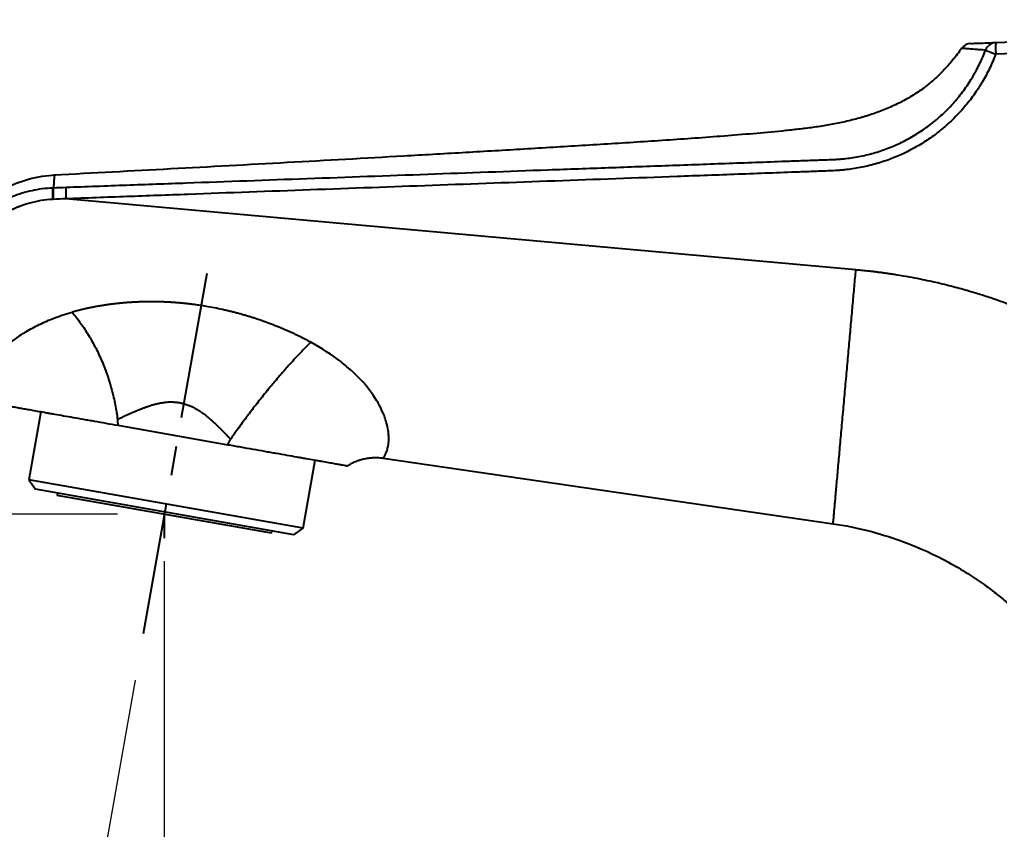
# Model space of a CAD drawing. Extents: x 0 to 790, y 0 to 579.
# Drawn here: x 393.1 to 476.8, y 314.1 to 383.3 of the extents above; entities that cross this region are included whole.
import ezdxf

# ---------------------------------------------------------------- set-up
doc = ezdxf.new("R2010")
doc.units = 0
doc.header["$LTSCALE"] = 10
doc.header["$MEASUREMENT"] = 0
doc.header["$PDMODE"] = 3
doc.header["$PDSIZE"] = -10
doc.linetypes.add('CENTER', pattern=[2, 1.25, -0.25, 0.25, -0.25])
doc.layers.get('0').update_dxf_attribs({"linetype": 'CONTINUOUS'})
doc.layers.get('DEFPOINTS').update_dxf_attribs({"linetype": 'CONTINUOUS'})
doc.layers.add('1', color=7, linetype='CONTINUOUS')
doc.styles.add('Daelim Dimension', font='')
doc.styles.get('Daelim Dimension').set_extended_font_data('나눔고딕')
doc.dimstyles.new('DEFAULT', dxfattribs={"dimscale": 2, "dimtxt": 2, "dimasz": 2, "dimexe": 0, "dimexo": 2, "dimgap": 1, "dimtad": 1, "dimdec": 0, "dimzin": 9, "dimdsep": 46, "dimtxsty": 'Daelim Dimension', "dimcen": 0.5, "dimclrd": 5, "dimclre": 5, "dimclrt": 256, "dimadec": 1, "dimazin": 0, "dimtfac": 1, "dimtdec": 0, "dimtix": 1, "dimtmove": 0, "dimatfit": 3, "dimfxl": 1, "dimtolj": 1, "dimtzin": 1, "dimlwd": 9, "dimlwe": 9, "dimarcsym": 0})

# ---------------------------------------------------------------- blocks, each defined once
blk = doc.blocks.new('*D0')
at = {"color": 5, "lineweight": 9, "ltscale": 0.5, "transparency": 16777216}
for p, q in [((407.224, 424.72), (603.397, 424.72)), ((603.397, 420.72), (603.397, 277.008)), ((549.91, 273.008), (603.397, 273.008))]:
    blk.add_line(p, q, dxfattribs=at)
at = {"color": 5, "ltscale": 0.5, "transparency": 16777216}
for points in [[(602.73, 420.72), (604.064, 420.72), (603.397, 424.72)], [(602.73, 277.008), (604.064, 277.008), (603.397, 273.008)]]:
    blk.add_solid(points, dxfattribs=at)
at = {"layer": 'DEFPOINTS', "color": 0, "ltscale": 0.5, "transparency": 16777216}
for p in [(403.224, 424.72), (545.91, 273.008), (603.397, 273.008)]:
    blk.add_point(p, dxfattribs=at)
at = {"color": 7, "lineweight": -3, "ltscale": 0.5, "transparency": 16777216, "insert": (595.753, 348.864), "char_height": 10, "attachment_point": 5, "rotation": 90, "style": 'Daelim Dimension'}
blk.add_mtext('\\A1;151.5', dxfattribs=at)
blk = doc.blocks.new('*D1')
at = {"color": 5, "lineweight": 9, "ltscale": 0.5, "transparency": 16777216}
for p, q in [((405.482, 337.029), (405.482, 221.805)), ((520.477, 268.008), (520.477, 221.805)), ((409.482, 221.805), (516.477, 221.805))]:
    blk.add_line(p, q, dxfattribs=at)
at = {"color": 5, "ltscale": 0.5, "transparency": 16777216}
for points in [[(409.482, 222.472), (409.482, 221.139), (405.482, 221.805)], [(516.477, 222.472), (516.477, 221.139), (520.477, 221.805)]]:
    blk.add_solid(points, dxfattribs=at)
at = {"layer": 'DEFPOINTS', "color": 0, "ltscale": 0.5, "transparency": 16777216}
for p in [(405.482, 341.029), (520.477, 272.008), (520.477, 221.805)]:
    blk.add_point(p, dxfattribs=at)
at = {"color": 7, "lineweight": -3, "ltscale": 0.5, "transparency": 16777216, "insert": (462.979, 229.192), "char_height": 10, "attachment_point": 5, "style": 'Daelim Dimension'}
blk.add_mtext('\\A1;115', dxfattribs=at)
blk = doc.blocks.new('*D2')
at = {"color": 5, "lineweight": 9, "ltscale": 0.5, "transparency": 16777216}
for p, q in [((405.482, 334.994), (405.482, 221.805)), ((402.986, 326.878), (384.779, 223.617))]:
    blk.add_line(p, q, dxfattribs=at)
blk.add_arc((405.482, 341.029), 119.224, 261.92238, 268.07762, dxfattribs=at)
at = {"color": 5, "ltscale": 0.5, "transparency": 16777216}
for points in [[(388.624, 222.33), (388.834, 223.647), (384.779, 223.617)], [(401.493, 222.539), (401.471, 221.206), (405.482, 221.805)]]:
    blk.add_solid(points, dxfattribs=at)
at = {"layer": 'DEFPOINTS', "color": 0, "ltscale": 0.5, "transparency": 16777216}
for p in [(409.107, 361.593), (405.482, 341.029), (405.482, 338.994), (403.681, 330.817), (391.64, 222.611)]:
    blk.add_point(p, dxfattribs=at)
at = {"color": 7, "lineweight": -3, "ltscale": 0.5, "transparency": 16777216, "insert": (395.76, 229.916), "char_height": 10, "attachment_point": 5, "rotation": 355, "style": 'Daelim Dimension'}
blk.add_mtext('\\A1;10.0°', dxfattribs=at)
blk = doc.blocks.new('*D3')
at = {"color": 5, "lineweight": 9, "ltscale": 0.5, "transparency": 16777216}
for p, q in [((401.482, 341.029), (363.291, 341.029)), ((363.291, 277.008), (363.291, 337.029)), ((491.043, 273.008), (363.291, 273.008))]:
    blk.add_line(p, q, dxfattribs=at)
at = {"color": 5, "ltscale": 0.5, "transparency": 16777216}
for points in [[(362.625, 337.029), (363.958, 337.029), (363.291, 341.029)], [(362.625, 277.008), (363.958, 277.008), (363.291, 273.008)]]:
    blk.add_solid(points, dxfattribs=at)
at = {"layer": 'DEFPOINTS', "color": 0, "ltscale": 0.5, "transparency": 16777216}
for p in [(363.291, 341.029), (405.482, 341.029), (495.043, 273.008)]:
    blk.add_point(p, dxfattribs=at)
at = {"color": 7, "lineweight": -3, "ltscale": 0.5, "transparency": 16777216, "insert": (355.848, 307.018), "char_height": 10, "attachment_point": 5, "rotation": 90, "style": 'Daelim Dimension'}
blk.add_mtext('\\A1;68', dxfattribs=at)

msp = doc.modelspace()

# ---------------------------------------------------------------- linework, layer by layer
at = {"lineweight": -3, "ltscale": 0.5}
msp.add_line((405.482, 341.029), (405.482, 338.994), dxfattribs=at)
at = {"layer": '1', "color": 7, "linetype": 'Continuous', "lineweight": -3}
for p, q in [((476.551, 381.322), (501.202, 382.183)), ((501.182, 381.184), (476.531, 380.323)), ((464.583, 361.905), (397.072, 367.974)), ((394.943, 349.792), (393.919, 343.982)), ((401.507, 348.635), (410.92, 346.975)), ((424.191, 345.83), (462.64, 340.224)), ((417.357, 339.849), (418.382, 345.66)), ((393.919, 343.982), (394.486, 343.171)), ((417.357, 339.849), (393.919, 343.982)), ((416.546, 339.281), (394.486, 343.171)), ((396.358, 342.841), (396.323, 342.644)), ((414.64, 339.414), (396.323, 342.644)), ((414.64, 339.414), (414.675, 339.611)), ((416.546, 339.281), (417.357, 339.849))]:
    msp.add_line(p, q, dxfattribs=at)
at = {"layer": '1', "color": 1, "linetype": 'CENTER', "lineweight": -3}
msp.add_line((409.107, 361.593), (403.681, 330.817), dxfattribs=at)
at = {"layer": '1', "color": 7, "linetype": 'Continuous', "lineweight": -3}
msp.add_arc((474.436, 380.248), 1, 92, 144.53771, dxfattribs=at)
for centre, major_axis, ratio, start_param, end_param in [((476.586, 380.323), (0.035, -0.999), 0.980888, 3.141593, 4.321601), ((476.586, 380.323), (0.035, -0.999), 0.055582, 3.141593, 4.710448), ((476.586, 380.323), (-0.934, 0.358), 0.01995, 0.180925, 1.518848), ((397.128, 367.974), (-0.036, 0.999), 0.055579, 0.125928, 1.568774)]:
    msp.add_ellipse(centre, major_axis=major_axis, ratio=ratio, start_param=start_param, end_param=end_param, dxfattribs=at)
for points, knots in [([(474.402, 381.247), (474.402, 381.247), (474.448, 381.249), (474.63, 381.255), (474.767, 381.26), (475.128, 381.273), (475.353, 381.28), (475.688, 381.292), (475.757, 381.295), (475.902, 381.3), (476.127, 381.307), (476.376, 381.316), (476.551, 381.322)], [0, 0, 0, 0, 0.25, 0.25, 0.5, 0.5, 0.75, 0.75, 0.8125, 0.8125, 0.875, 1, 1, 1, 1]), ([(473.622, 380.828), (473.38, 380.488), (473.127, 380.157), (472.599, 379.513), (472.322, 379.202), (471.743, 378.6), (471.44, 378.311), (471.041, 377.966), (470.96, 377.898), (470.837, 377.797), (470.796, 377.763), (470.713, 377.697), (470.672, 377.664), (470.463, 377.502), (470.294, 377.377), (469.78, 377.015), (469.428, 376.792), (468.709, 376.378), (468.341, 376.186), (467.592, 375.831), (467.211, 375.667), (466.435, 375.364), (466.042, 375.225), (465.542, 375.065), (465.442, 375.033), (465.241, 374.972), (465.14, 374.942), (464.837, 374.855), (464.634, 374.8), (464.026, 374.642), (463.619, 374.547), (462.803, 374.377), (462.395, 374.302), (461.78, 374.2), (461.575, 374.168), (461.164, 374.107), (460.958, 374.078), (460.547, 374.024), (460.341, 373.999), (459.929, 373.949), (459.723, 373.925), (459.104, 373.855), (458.692, 373.81), (457.453, 373.684), (456.626, 373.609), (454.145, 373.395), (452.489, 373.267), (449.174, 373.028), (447.516, 372.917), (445.029, 372.756), (444.199, 372.704), (442.541, 372.6), (440.053, 372.446), (437.565, 372.296), (434.247, 372.1), (432.588, 372.003), (429.27, 371.811), (427.611, 371.717), (422.633, 371.434), (419.315, 371.249), (412.678, 370.884), (409.359, 370.704), (402.721, 370.346), (399.402, 370.169), (396.084, 369.992)], [0, 0, 0, 0, 0.015625, 0.015625, 0.03125, 0.03125, 0.046875, 0.046875, 0.050781, 0.050781, 0.052734, 0.052734, 0.054688, 0.054688, 0.0625, 0.0625, 0.078125, 0.078125, 0.09375, 0.09375, 0.109375, 0.109375, 0.125, 0.125, 0.128906, 0.128906, 0.132813, 0.132813, 0.140625, 0.140625, 0.15625, 0.15625, 0.171875, 0.171875, 0.179688, 0.179688, 0.1875, 0.1875, 0.195313, 0.195313, 0.203125, 0.203125, 0.21875, 0.21875, 0.25, 0.25, 0.3125, 0.3125, 0.375, 0.375, 0.40625, 0.40625, 0.4375, 0.5, 0.5, 0.5625, 0.5625, 0.625, 0.625, 0.75, 0.75, 0.875, 0.875, 1, 1, 1, 1]), ([(476.531, 380.323), (476.372, 379.91), (476.021, 379.1), (475.603, 378.324), (475.349, 377.896), (475.321, 377.849), (475.263, 377.754), (475.177, 377.613), (474.969, 377.289), (474.784, 377.017), (474.402, 376.483), (474.133, 376.139), (473.567, 375.476), (473.27, 375.157), (472.648, 374.542), (472.323, 374.247), (471.941, 373.929), (471.898, 373.894), (471.812, 373.824), (471.684, 373.721), (471.38, 373.484), (471.114, 373.29), (470.576, 372.914), (470.209, 372.68), (469.077, 372.025), (468.287, 371.652), (467.251, 371.269), (467.043, 371.196), (466.626, 371.062), (466.416, 370.999), (465.786, 370.823), (465.364, 370.724), (464.513, 370.561), (464.085, 370.497), (463.546, 370.439), (463.439, 370.429), (463.223, 370.41), (463.114, 370.401), (462.789, 370.379), (462.572, 370.369), (462.137, 370.351), (461.919, 370.344), (461.484, 370.33), (461.266, 370.322), (460.831, 370.305), (460.613, 370.297), (460.178, 370.28), (459.961, 370.272), (458.873, 370.23), (458.002, 370.198), (456.261, 370.134), (453.65, 370.038), (451.039, 369.942), (445.816, 369.75), (442.335, 369.622), (435.371, 369.369), (431.889, 369.242), (424.926, 368.988), (421.444, 368.862), (414.481, 368.608), (410.999, 368.481), (405.776, 368.291), (404.036, 368.228), (400.554, 368.101), (398.813, 368.038), (397.072, 367.974)], [0, 0, 0, 0, 0.015625, 0.03125, 0.03125, 0.033203, 0.033203, 0.035156, 0.039062, 0.046875, 0.046875, 0.0625, 0.0625, 0.078125, 0.078125, 0.09375, 0.09375, 0.095703, 0.095703, 0.097656, 0.101562, 0.109375, 0.109375, 0.125, 0.125, 0.15625, 0.15625, 0.164063, 0.164063, 0.171875, 0.171875, 0.1875, 0.1875, 0.203125, 0.203125, 0.207031, 0.207031, 0.210938, 0.210938, 0.21875, 0.21875, 0.226563, 0.226563, 0.234375, 0.234375, 0.242188, 0.242188, 0.25, 0.25, 0.28125, 0.28125, 0.3125, 0.375, 0.375, 0.5, 0.5, 0.625, 0.625, 0.75, 0.75, 0.875, 0.875, 0.9375, 0.9375, 1, 1, 1, 1]), ([(397.085, 368.966), (398.802, 369.028), (400.519, 369.09), (403.954, 369.214), (405.671, 369.276), (410.823, 369.463), (414.258, 369.587), (421.127, 369.835), (424.562, 369.959), (431.431, 370.208), (434.866, 370.332), (440.018, 370.518), (441.735, 370.58), (445.17, 370.704), (446.887, 370.766), (450.322, 370.89), (452.039, 370.953), (454.615, 371.046), (455.473, 371.077), (457.19, 371.139), (458.049, 371.17), (459.337, 371.217), (459.766, 371.232), (460.624, 371.264), (461.054, 371.281), (461.59, 371.299), (461.698, 371.303), (461.913, 371.309), (462.02, 371.313), (462.342, 371.323), (462.556, 371.331), (462.877, 371.348), (462.984, 371.354), (463.198, 371.369), (463.304, 371.377), (463.623, 371.406), (463.836, 371.43), (464.47, 371.516), (464.89, 371.591), (465.726, 371.779), (466.141, 371.892), (466.656, 372.056), (466.759, 372.09), (466.964, 372.161), (467.067, 372.198), (467.374, 372.311), (467.576, 372.391), (468.175, 372.644), (468.565, 372.829), (469.325, 373.234), (469.695, 373.453), (470.416, 373.925), (470.767, 374.178), (471.194, 374.515), (471.278, 374.584), (471.404, 374.688), (471.446, 374.723), (471.529, 374.794), (471.736, 374.971), (471.937, 375.153), (472.408, 375.6), (472.708, 375.91), (473.277, 376.556), (473.547, 376.892), (474.057, 377.589), (474.298, 377.95), (474.551, 378.37), (474.579, 378.417), (474.635, 378.512), (474.717, 378.653), (474.903, 378.986), (475.052, 379.277), (475.338, 379.864), (475.511, 380.263), (475.667, 380.672)], [0, 0, 0, 0, 0.0625, 0.0625, 0.125, 0.125, 0.25, 0.25, 0.375, 0.375, 0.5, 0.5, 0.5625, 0.5625, 0.625, 0.625, 0.6875, 0.6875, 0.71875, 0.71875, 0.75, 0.75, 0.765625, 0.765625, 0.78125, 0.78125, 0.785156, 0.785156, 0.789063, 0.789063, 0.796875, 0.796875, 0.800781, 0.800781, 0.804688, 0.804688, 0.8125, 0.8125, 0.828125, 0.828125, 0.84375, 0.84375, 0.847656, 0.847656, 0.851563, 0.851563, 0.859375, 0.859375, 0.875, 0.875, 0.890625, 0.890625, 0.90625, 0.90625, 0.910156, 0.910156, 0.912109, 0.912109, 0.914063, 0.921875, 0.921875, 0.9375, 0.9375, 0.953125, 0.953125, 0.96875, 0.96875, 0.970703, 0.970703, 0.972656, 0.976563, 0.984375, 0.984375, 1, 1, 1, 1]), ([(475.667, 380.672), (475.496, 380.684), (475.336, 380.695), (475.112, 380.712), (475.04, 380.717), (474.902, 380.727), (474.835, 380.733), (474.515, 380.757), (474.303, 380.774), (473.963, 380.801), (473.835, 380.811), (473.665, 380.825), (473.622, 380.828), (473.622, 380.828)], [0, 0, 0, 0, 0.125051, 0.125051, 0.187577, 0.187577, 0.250102, 0.250102, 0.500204, 0.500204, 0.750306, 0.750306, 1, 1, 1, 1]), ([(396.205, 369.987), (395.41, 369.951), (393.912, 369.719), (391.846, 368.915), (390.157, 367.823), (388.869, 366.615), (387.951, 365.436), (387.324, 364.375), (386.897, 363.436), (386.614, 362.63), (386.437, 361.976), (386.329, 361.472), (386.263, 361.103), (386.191, 360.719), (386.12, 360.333), (386.06, 360.01), (386.022, 359.804), (386.009, 359.736)], [0, 0, 0, 0, 0.094746, 0.184454, 0.265942, 0.337268, 0.397474, 0.446375, 0.48659, 0.521805, 0.555316, 0.590946, 0.637097, 0.697552, 0.801393, 0.932275, 1, 1, 1, 1]), ([(396.082, 369.981), (396.08, 369.948), (396.074, 369.867), (396.059, 369.65), (396.048, 369.488), (396.032, 369.241), (396.022, 369.103), (396.018, 369.031), (396.015, 368.994), (396.014, 368.975), (396.013, 368.967), (396.013, 368.962), (396.013, 368.959), (396.012, 368.956)], [0, 0, 0, 0, 0.42882, 0.42882, 0.71441, 0.857205, 0.928603, 0.964301, 0.982151, 0.991075, 0.995538, 0.995538, 1, 1, 1, 1]), ([(386.173, 360.623), (386.221, 360.882), (386.28, 361.14), (386.421, 361.654), (386.503, 361.91), (386.689, 362.42), (386.794, 362.674), (386.97, 363.053), (387.032, 363.179), (387.129, 363.367), (387.162, 363.429), (387.23, 363.554), (387.264, 363.616), (387.44, 363.924), (387.591, 364.164), (387.914, 364.634), (388.086, 364.862), (388.36, 365.196), (388.454, 365.306), (388.646, 365.522), (388.745, 365.629), (388.949, 365.838), (389.053, 365.942), (389.214, 366.094), (389.268, 366.144), (389.377, 366.243), (389.432, 366.292), (389.709, 366.534), (389.939, 366.717), (390.411, 367.064), (390.655, 367.228), (391.157, 367.536), (391.415, 367.68), (391.747, 367.847), (391.814, 367.879), (391.949, 367.943), (392.016, 367.975), (392.22, 368.067), (392.357, 368.125), (392.77, 368.291), (393.048, 368.389), (393.61, 368.561), (393.895, 368.635), (394.469, 368.76), (394.759, 368.81), (395.346, 368.886), (395.642, 368.911), (395.941, 368.924)], [0, 0, 0, 0, 0.0625, 0.0625, 0.125, 0.125, 0.1875, 0.1875, 0.21875, 0.21875, 0.234375, 0.234375, 0.25, 0.25, 0.3125, 0.3125, 0.375, 0.375, 0.40625, 0.40625, 0.4375, 0.4375, 0.46875, 0.46875, 0.484375, 0.484375, 0.5, 0.5, 0.5625, 0.5625, 0.625, 0.625, 0.6875, 0.6875, 0.703125, 0.703125, 0.71875, 0.71875, 0.75, 0.75, 0.8125, 0.8125, 0.875, 0.875, 0.9375, 0.9375, 1, 1, 1, 1]), ([(395.941, 368.924), (395.938, 368.917), (395.935, 368.904), (395.929, 368.867), (395.927, 368.843), (395.923, 368.786), (395.921, 368.753), (395.919, 368.678), (395.918, 368.636), (395.917, 368.545), (395.916, 368.496), (395.917, 368.392), (395.917, 368.337), (395.919, 368.223), (395.92, 368.165), (395.923, 368.045), (395.925, 367.985), (395.927, 367.924)], [0, 0, 0, 0, 0.125, 0.125, 0.25, 0.25, 0.375, 0.375, 0.5, 0.5, 0.625, 0.625, 0.75, 0.75, 0.875, 0.875, 1, 1, 1, 1]), ([(396, 368.926), (395.997, 368.919), (395.994, 368.906), (395.989, 368.869), (395.987, 368.845), (395.983, 368.789), (395.981, 368.755), (395.979, 368.68), (395.978, 368.638), (395.976, 368.547), (395.976, 368.498), (395.976, 368.394), (395.977, 368.339), (395.979, 368.226), (395.98, 368.167), (395.983, 368.048), (395.985, 367.988), (395.987, 367.927)], [0, 0, 0, 0, 0.125, 0.125, 0.25, 0.25, 0.375, 0.375, 0.5, 0.5, 0.625, 0.625, 0.75, 0.75, 0.875, 0.875, 1, 1, 1, 1]), ([(395.927, 367.924), (395.596, 367.907), (395.269, 367.872), (394.623, 367.767), (394.304, 367.697), (393.674, 367.523), (393.363, 367.418), (392.98, 367.267), (392.903, 367.235), (392.751, 367.17), (392.6, 367.104), (392.45, 367.033), (392.302, 366.96), (392.228, 366.923), (391.864, 366.732), (391.583, 366.565), (391.041, 366.206), (390.78, 366.014), (390.278, 365.604), (390.037, 365.386), (389.748, 365.099), (389.691, 365.04), (389.579, 364.923), (389.414, 364.746), (389.257, 364.565), (388.953, 364.196), (388.764, 363.942), (388.412, 363.422), (388.249, 363.155), (388.062, 362.814), (388.026, 362.745), (387.972, 362.642), (387.955, 362.607), (387.92, 362.538), (387.834, 362.364), (387.754, 362.19), (387.574, 361.772), (387.469, 361.493), (387.286, 360.933), (387.209, 360.652), (387.113, 360.232), (387.084, 360.091), (387.052, 359.916), (387.046, 359.881), (387.033, 359.812), (387.015, 359.707), (386.996, 359.604), (386.885, 358.986), (386.79, 358.461), (386.61, 357.457), (386.524, 356.979), (386.401, 356.295), (386.361, 356.073), (386.302, 355.749), (386.283, 355.643), (386.255, 355.486), (386.246, 355.433), (386.227, 355.33), (386.218, 355.279), (386.136, 354.824), (386.069, 354.452), (385.946, 353.768), (385.89, 353.457), (385.815, 353.038), (385.791, 352.906), (385.757, 352.72), (385.746, 352.66), (385.731, 352.573), (385.726, 352.544), (385.716, 352.488), (385.711, 352.461), (385.667, 352.22), (385.635, 352.042), (385.584, 351.756), (385.565, 351.649), (385.539, 351.505), (385.532, 351.468), (385.532, 351.468)], [0, 0, 0, 0, 0.031253, 0.031253, 0.062507, 0.062507, 0.09376, 0.09376, 0.101574, 0.101574, 0.109387, 0.1172, 0.1172, 0.125014, 0.125014, 0.156267, 0.156267, 0.187521, 0.187521, 0.218774, 0.218774, 0.226587, 0.226587, 0.234401, 0.250027, 0.250027, 0.281281, 0.281281, 0.312534, 0.312534, 0.320348, 0.320348, 0.324254, 0.324254, 0.328161, 0.343788, 0.343788, 0.375041, 0.375041, 0.406295, 0.406295, 0.421921, 0.421921, 0.425828, 0.425828, 0.429735, 0.437548, 0.437548, 0.500055, 0.500055, 0.562562, 0.562562, 0.593815, 0.593815, 0.609442, 0.609442, 0.617255, 0.617255, 0.625069, 0.625069, 0.687576, 0.687576, 0.750082, 0.750082, 0.781336, 0.781336, 0.796963, 0.796963, 0.804776, 0.804776, 0.812589, 0.812589, 0.875096, 0.875096, 0.937603, 0.937603, 1, 1, 1, 1]), ([(462.64, 340.224), (462.64, 340.224), (462.641, 340.238), (462.646, 340.294), (462.65, 340.336), (462.66, 340.447), (462.666, 340.517), (462.681, 340.682), (462.689, 340.779), (462.709, 340.996), (462.72, 341.118), (462.744, 341.386), (462.757, 341.532), (462.785, 341.847), (462.8, 342.016), (462.832, 342.374), (462.849, 342.564), (462.885, 342.962), (462.904, 343.171), (462.943, 343.606), (462.963, 343.832), (463.005, 344.299), (463.027, 344.54), (463.071, 345.036), (463.094, 345.29), (463.14, 345.809), (463.188, 346.34), (463.237, 346.889), (463.312, 347.723), (463.363, 348.293), (463.466, 349.448), (463.519, 350.033), (463.624, 351.206), (463.677, 351.793), (463.781, 352.962), (463.833, 353.543), (463.936, 354.69), (463.987, 355.256), (464.087, 356.369), (464.136, 356.915), (464.231, 357.984), (464.278, 358.506), (464.369, 359.524), (464.414, 360.019), (464.5, 360.983), (464.542, 361.451), (464.583, 361.905)], [0, 0, 0, 0, 0.03125, 0.03125, 0.0625, 0.0625, 0.09375, 0.09375, 0.125, 0.125, 0.15625, 0.15625, 0.1875, 0.1875, 0.21875, 0.21875, 0.25, 0.25, 0.28125, 0.28125, 0.3125, 0.3125, 0.34375, 0.34375, 0.375, 0.375, 0.40625, 0.4375, 0.4375, 0.5, 0.5, 0.5625, 0.5625, 0.625, 0.625, 0.6875, 0.6875, 0.75, 0.75, 0.8125, 0.8125, 0.875, 0.875, 0.9375, 0.9375, 1, 1, 1, 1]), ([(510.157, 320.401), (510.15, 320.439), (510.135, 320.514), (510.114, 320.63), (510.091, 320.748), (510.067, 320.869), (510.043, 320.994), (510.017, 321.122), (509.991, 321.253), (509.963, 321.386), (509.935, 321.523), (509.905, 321.664), (509.875, 321.807), (509.843, 321.953), (509.81, 322.102), (509.776, 322.255), (509.741, 322.41), (509.705, 322.569), (509.636, 322.867), (509.531, 323.304), (509.386, 323.878), (509.235, 324.45), (509.024, 325.209), (508.745, 326.152), (508.384, 327.274), (507.997, 328.387), (507.592, 329.47), (507.155, 330.564), (506.691, 331.65), (506.192, 332.745), (505.743, 333.673), (505.341, 334.465), (504.991, 335.131), (504.618, 335.816), (504.223, 336.518), (503.802, 337.237), (503.373, 337.943), (502.941, 338.63), (502.511, 339.291), (502.08, 339.931), (501.64, 340.564), (501.182, 341.203), (500.411, 342.24), (499.264, 343.691), (497.974, 345.174), (496.877, 346.348), (496.133, 347.107), (495.468, 347.76), (494.894, 348.307), (494.252, 348.9), (493.471, 349.596), (492.568, 350.365), (491.618, 351.135), (490.697, 351.847), (489.77, 352.531), (488.831, 353.191), (487.861, 353.84), (486.859, 354.477), (485.825, 355.1), (484.754, 355.711), (483.733, 356.261), (482.854, 356.71), (482.217, 357.022), (481.827, 357.207), (481.53, 357.346), (481.239, 357.481), (480.866, 357.65), (480.479, 357.822), (480.077, 357.996), (479.66, 358.173), (479.229, 358.351), (478.782, 358.531), (478.112, 358.793), (477.221, 359.125), (476.106, 359.511), (475.161, 359.814), (474.376, 360.051), (473.74, 360.234), (473.06, 360.419), (472.334, 360.606), (471.605, 360.782), (470.849, 360.952), (470.042, 361.121), (469.117, 361.297), (468.317, 361.434), (467.69, 361.532), (467.282, 361.592), (466.897, 361.645), (466.533, 361.693), (466.19, 361.736), (465.869, 361.774), (465.57, 361.807), (465.292, 361.837), (465.036, 361.863), (464.802, 361.885), (464.653, 361.899), (464.583, 361.905)], [0, 0, 0, 0, 0.001722, 0.003493, 0.005312, 0.007181, 0.009098, 0.011064, 0.013079, 0.015143, 0.017255, 0.019417, 0.021627, 0.023886, 0.026194, 0.028551, 0.030957, 0.033412, 0.035916, 0.044843, 0.053773, 0.062705, 0.071639, 0.089453, 0.107255, 0.125042, 0.142813, 0.159615, 0.178421, 0.196283, 0.214145, 0.225121, 0.236495, 0.248267, 0.260437, 0.273006, 0.285973, 0.297883, 0.309792, 0.321701, 0.332843, 0.344716, 0.357321, 0.391409, 0.428502, 0.446363, 0.464224, 0.47666, 0.48863, 0.500136, 0.516305, 0.536032, 0.553888, 0.571744, 0.588783, 0.606124, 0.623767, 0.641712, 0.659958, 0.678505, 0.697607, 0.712521, 0.723246, 0.729784, 0.732134, 0.738106, 0.744296, 0.750703, 0.757328, 0.76417, 0.771229, 0.778506, 0.786001, 0.803833, 0.821665, 0.839497, 0.848838, 0.858842, 0.869507, 0.880834, 0.892822, 0.903517, 0.915984, 0.930224, 0.946236, 0.952791, 0.959013, 0.964901, 0.970456, 0.975677, 0.980565, 0.985119, 0.989339, 0.993226, 0.99678, 1, 1, 1, 1]), ([(417.992, 355.73), (417.951, 355.752), (417.87, 355.795), (417.748, 355.861), (417.625, 355.925), (417.5, 355.99), (417.375, 356.054), (417.249, 356.118), (417.122, 356.182), (416.993, 356.245), (416.864, 356.308), (416.733, 356.37), (416.602, 356.433), (416.47, 356.494), (416.336, 356.556), (416.202, 356.617), (416.066, 356.677), (415.93, 356.738), (415.757, 356.813), (415.539, 356.906), (415.264, 357.019), (414.957, 357.143), (414.533, 357.307), (414.074, 357.476), (413.669, 357.616), (413.376, 357.714), (413.118, 357.798), (412.817, 357.893), (412.514, 357.985), (412.207, 358.075), (411.897, 358.162), (411.585, 358.245), (411.269, 358.326), (410.951, 358.404), (410.507, 358.507), (409.931, 358.631), (409.27, 358.755), (408.698, 358.849), (408.269, 358.911), (407.984, 358.949), (407.813, 358.971), (407.707, 358.984), (407.618, 358.995), (407.529, 359.005), (407.44, 359.015), (407.351, 359.025), (407.262, 359.034), (407.173, 359.043), (407.084, 359.052), (406.995, 359.061), (406.906, 359.069), (406.817, 359.077), (406.729, 359.085), (406.64, 359.092), (406.552, 359.099), (406.463, 359.106), (406.375, 359.112), (406.287, 359.119), (406.199, 359.125), (406.111, 359.13), (406.023, 359.136), (405.935, 359.141), (405.847, 359.146), (405.76, 359.15), (405.672, 359.154), (405.585, 359.158), (405.498, 359.162), (405.411, 359.165), (405.324, 359.169), (405.238, 359.171), (405.151, 359.174), (405.065, 359.176), (404.979, 359.178), (404.892, 359.18), (404.807, 359.182), (404.721, 359.183), (404.635, 359.184), (404.55, 359.185), (404.465, 359.185), (404.38, 359.185), (404.295, 359.185), (404.21, 359.185), (404.126, 359.184), (404.042, 359.183), (403.958, 359.182), (403.874, 359.181), (403.79, 359.179), (403.707, 359.177), (403.624, 359.175), (403.541, 359.173), (403.459, 359.17), (403.376, 359.168), (403.294, 359.165), (403.212, 359.161), (403.131, 359.158), (403.049, 359.154), (402.968, 359.15), (402.888, 359.146), (402.807, 359.141), (402.727, 359.137), (402.647, 359.132), (402.568, 359.127), (402.488, 359.121), (402.409, 359.116), (402.331, 359.11), (402.252, 359.104), (402.174, 359.098), (402.096, 359.091), (402.018, 359.085), (401.941, 359.078), (401.864, 359.071), (401.787, 359.064), (401.711, 359.056), (401.634, 359.048), (401.558, 359.041), (401.483, 359.033), (401.407, 359.024), (401.332, 359.016), (401.257, 359.007), (401.182, 358.998), (401.108, 358.989), (401.034, 358.98), (400.96, 358.971), (400.887, 358.961), (400.813, 358.951), (400.74, 358.942), (400.668, 358.931), (400.595, 358.921), (400.523, 358.911), (400.451, 358.9), (400.38, 358.889), (400.308, 358.878), (400.237, 358.867), (400.166, 358.856), (400.096, 358.844), (400.025, 358.832), (399.955, 358.821), (399.886, 358.809), (399.816, 358.796), (399.747, 358.784), (399.678, 358.772), (399.609, 358.759), (399.541, 358.746), (399.473, 358.733), (399.405, 358.72), (399.337, 358.707), (399.27, 358.693), (399.203, 358.68), (399.136, 358.666), (399.069, 358.652), (399.003, 358.638), (398.937, 358.624), (398.871, 358.61), (398.806, 358.595), (398.74, 358.581), (398.675, 358.566), (398.61, 358.551), (398.546, 358.536), (398.481, 358.521), (398.417, 358.506), (398.353, 358.49), (398.29, 358.475), (398.226, 358.459), (398.163, 358.443), (398.1, 358.427), (398.038, 358.411), (397.975, 358.395), (397.913, 358.379), (397.851, 358.362), (397.79, 358.346), (397.728, 358.329), (397.667, 358.312), (397.626, 358.301), (397.606, 358.295)], [0, 0, 0, 0, 0.006617, 0.013262, 0.019938, 0.026643, 0.033378, 0.040144, 0.046941, 0.053769, 0.060629, 0.067521, 0.074445, 0.081402, 0.088392, 0.095415, 0.102473, 0.109566, 0.116696, 0.129245, 0.143328, 0.158998, 0.176318, 0.207905, 0.228312, 0.237015, 0.251792, 0.26668, 0.281666, 0.296739, 0.311906, 0.327168, 0.342521, 0.357962, 0.373488, 0.407047, 0.441211, 0.468547, 0.489021, 0.502582, 0.50923, 0.513469, 0.517706, 0.521941, 0.526172, 0.5304, 0.534626, 0.538848, 0.543066, 0.547281, 0.551492, 0.555699, 0.559902, 0.5641, 0.568294, 0.572482, 0.576666, 0.580845, 0.585018, 0.589186, 0.593348, 0.597505, 0.601655, 0.605799, 0.609936, 0.614067, 0.618191, 0.622308, 0.626419, 0.630523, 0.634621, 0.638712, 0.642796, 0.646872, 0.650942, 0.655003, 0.659057, 0.663103, 0.667141, 0.67117, 0.675191, 0.679203, 0.683205, 0.687199, 0.691184, 0.695159, 0.699124, 0.703079, 0.707024, 0.710958, 0.714882, 0.718796, 0.722698, 0.726589, 0.730469, 0.734336, 0.738191, 0.742035, 0.745866, 0.749686, 0.753494, 0.75729, 0.761075, 0.764848, 0.768609, 0.772359, 0.776097, 0.779824, 0.78354, 0.787244, 0.790937, 0.794619, 0.798289, 0.801949, 0.805597, 0.809235, 0.812861, 0.816476, 0.820081, 0.823674, 0.827257, 0.830829, 0.834391, 0.837942, 0.841482, 0.845011, 0.84853, 0.852039, 0.855537, 0.859024, 0.862502, 0.865969, 0.869425, 0.872872, 0.876308, 0.879734, 0.88315, 0.886556, 0.889952, 0.893338, 0.896714, 0.900081, 0.903437, 0.906783, 0.91012, 0.913447, 0.916764, 0.920073, 0.923372, 0.926662, 0.929944, 0.933216, 0.93648, 0.939735, 0.942982, 0.94622, 0.949449, 0.95267, 0.955883, 0.959087, 0.962283, 0.96547, 0.96865, 0.971821, 0.974984, 0.978139, 0.981285, 0.984424, 0.987555, 0.990678, 0.993793, 0.9969, 1, 1, 1, 1]), ([(390.969, 350.675), (390.969, 350.675), (390.963, 350.678), (390.945, 350.688), (390.937, 350.693), (390.919, 350.703), (390.909, 350.709), (390.875, 350.729), (390.847, 350.746), (390.801, 350.777), (390.785, 350.788), (390.751, 350.812), (390.734, 350.824), (390.645, 350.892), (390.567, 350.96), (390.472, 351.062), (390.454, 351.084), (390.417, 351.128), (390.398, 351.151), (390.345, 351.223), (390.312, 351.275), (390.218, 351.441), (390.165, 351.566), (390.108, 351.775), (390.093, 351.848), (390.072, 352.001), (390.06, 352.161), (390.067, 352.334), (390.085, 352.512), (390.1, 352.605), (390.16, 352.89), (390.223, 353.091), (390.356, 353.404), (390.406, 353.51), (390.521, 353.726), (390.584, 353.836), (390.795, 354.168), (390.963, 354.394), (391.354, 354.848), (391.577, 355.077), (391.955, 355.417), (392.089, 355.529), (392.299, 355.697), (392.371, 355.753), (392.518, 355.863), (392.669, 355.974), (392.826, 356.083), (392.986, 356.192), (393.067, 356.247), (393.314, 356.409), (393.484, 356.516), (394.014, 356.834), (394.393, 357.041), (395.206, 357.437), (395.641, 357.626), (396.574, 357.981), (397.072, 358.146), (397.606, 358.295)], [0, 0, 0, 0, 0.03125, 0.03125, 0.046875, 0.046875, 0.0625, 0.0625, 0.09375, 0.09375, 0.109375, 0.109375, 0.125, 0.125, 0.1875, 0.1875, 0.203125, 0.203125, 0.21875, 0.21875, 0.25, 0.25, 0.3125, 0.3125, 0.34375, 0.34375, 0.375, 0.40625, 0.40625, 0.4375, 0.4375, 0.5, 0.5, 0.53125, 0.53125, 0.5625, 0.5625, 0.625, 0.625, 0.6875, 0.6875, 0.71875, 0.71875, 0.734375, 0.734375, 0.75, 0.765625, 0.765625, 0.78125, 0.78125, 0.8125, 0.8125, 0.875, 0.875, 0.9375, 0.9375, 1, 1, 1, 1]), ([(397.606, 358.295), (397.856, 357.997), (398.099, 357.684), (398.568, 357.029), (398.794, 356.688), (399.224, 355.98), (399.429, 355.613), (399.815, 354.859), (399.995, 354.472), (400.33, 353.683), (400.484, 353.28), (400.763, 352.465), (400.888, 352.053), (401.109, 351.224), (401.205, 350.807), (401.367, 349.975), (401.432, 349.559), (401.483, 349.147)], [0, 0, 0, 0, 0.125, 0.125, 0.25, 0.25, 0.375, 0.375, 0.5, 0.5, 0.625, 0.625, 0.75, 0.75, 0.875, 0.875, 1, 1, 1, 1]), ([(417.992, 355.729), (417.7, 355.437), (417.407, 355.137), (416.823, 354.52), (416.237, 353.887), (415.652, 353.222), (415.213, 352.712), (415.066, 352.539), (414.846, 352.278), (414.755, 352.168), (414.654, 352.047), (414.627, 352.014), (414.613, 351.997), (414.608, 351.992), (414.599, 351.981), (414.558, 351.932), (414.518, 351.882), (414.192, 351.487), (413.618, 350.776), (413.054, 350.048), (412.704, 349.588), (412.634, 349.495), (412.495, 349.311), (412.426, 349.218), (412.219, 348.94), (412.082, 348.754), (411.81, 348.38), (411.675, 348.194), (411.474, 347.913), (411.407, 347.819), (411.308, 347.679), (411.275, 347.632), (411.225, 347.562), (411.209, 347.538), (411.184, 347.503), (411.176, 347.491), (411.163, 347.474), (411.159, 347.468), (411.153, 347.459), (411.151, 347.456), (411.147, 347.45), (411.145, 347.447), (411.143, 347.444)], [0, 0, 0, 0, 0.125, 0.125, 0.25, 0.375, 0.375, 0.4375, 0.4375, 0.46875, 0.476563, 0.480469, 0.480469, 0.482422, 0.482422, 0.484375, 0.5, 0.5, 0.625, 0.75, 0.75, 0.78125, 0.78125, 0.8125, 0.8125, 0.875, 0.875, 0.9375, 0.9375, 0.96875, 0.96875, 0.984375, 0.984375, 0.992188, 0.992188, 0.996094, 0.996094, 0.998047, 0.998047, 0.999023, 0.999023, 1, 1, 1, 1]), ([(424.19, 345.83), (424.19, 345.83), (424.202, 345.845), (424.243, 345.903), (424.272, 345.948), (424.311, 346.015), (424.316, 346.022), (424.325, 346.038), (424.338, 346.063), (424.353, 346.09), (424.382, 346.147), (424.403, 346.189), (424.464, 346.329), (424.506, 346.439), (424.58, 346.695), (424.612, 346.841), (424.657, 347.167), (424.671, 347.347), (424.669, 347.594), (424.667, 347.644), (424.663, 347.747), (424.653, 347.905), (424.634, 348.071), (424.582, 348.414), (424.529, 348.657), (424.419, 349.038), (424.377, 349.168), (424.282, 349.432), (424.229, 349.567), (424.053, 349.977), (423.914, 350.258), (423.422, 351.118), (422.999, 351.713), (422.436, 352.344), (422.402, 352.381), (422.334, 352.456), (422.231, 352.567), (421.982, 352.826), (421.448, 353.344), (420.93, 353.783), (419.812, 354.647), (418.958, 355.206), (417.992, 355.729)], [0, 0, 0, 0, 0.0625, 0.0625, 0.125, 0.125, 0.132813, 0.132813, 0.140625, 0.15625, 0.15625, 0.1875, 0.1875, 0.25, 0.25, 0.3125, 0.3125, 0.375, 0.375, 0.390625, 0.390625, 0.40625, 0.4375, 0.4375, 0.5, 0.5, 0.53125, 0.53125, 0.5625, 0.5625, 0.625, 0.625, 0.75, 0.75, 0.757813, 0.757813, 0.765625, 0.78125, 0.8125, 0.875, 0.875, 1, 1, 1, 1]), ([(392.316, 350.256), (392.316, 350.256), (392.328, 350.254), (392.378, 350.245), (392.415, 350.238), (392.565, 350.212), (392.716, 350.185), (392.948, 350.144), (392.988, 350.137), (393.03, 350.13), (393.059, 350.125), (393.073, 350.122), (393.146, 350.109), (393.208, 350.098), (393.402, 350.064), (393.543, 350.039), (393.851, 349.985), (394.017, 349.956), (394.372, 349.893), (394.561, 349.86), (394.965, 349.789), (395.179, 349.751), (395.433, 349.706), (395.462, 349.701), (395.519, 349.691), (395.548, 349.686), (395.635, 349.67), (395.811, 349.639), (395.992, 349.607), (396.362, 349.542), (396.617, 349.497), (397.147, 349.404), (397.42, 349.356), (397.986, 349.256), (398.278, 349.204), (398.731, 349.125), (398.884, 349.098), (399.117, 349.056), (399.196, 349.043), (399.354, 349.015), (400.069, 348.889), (400.816, 348.757), (401.507, 348.635)], [0, 0, 0, 0, 0.062665, 0.062665, 0.125154, 0.125154, 0.250132, 0.250132, 0.265754, 0.273565, 0.273565, 0.281376, 0.281376, 0.312621, 0.312621, 0.37511, 0.37511, 0.437599, 0.437599, 0.500088, 0.500088, 0.562577, 0.562577, 0.570388, 0.570388, 0.578199, 0.578199, 0.593821, 0.625066, 0.625066, 0.687555, 0.687555, 0.750044, 0.750044, 0.812533, 0.812533, 0.843777, 0.843777, 0.8594, 0.8594, 0.875022, 1, 1, 1, 1]), ([(401.483, 349.147), (401.514, 349.161), (401.582, 349.193), (401.695, 349.245), (401.828, 349.306), (401.988, 349.38), (402.146, 349.452), (402.271, 349.509), (402.359, 349.548), (402.431, 349.581), (402.511, 349.617), (402.591, 349.653), (402.671, 349.688), (402.751, 349.724), (402.831, 349.758), (402.911, 349.793), (402.992, 349.828), (403.074, 349.863), (403.157, 349.898), (403.241, 349.932), (403.326, 349.967), (403.411, 350.002), (403.498, 350.036), (403.585, 350.07), (403.674, 350.104), (403.763, 350.138), (403.853, 350.171), (403.944, 350.203), (404.046, 350.239), (404.212, 350.296), (404.389, 350.352), (404.559, 350.402), (404.663, 350.43), (404.75, 350.453), (404.854, 350.478), (404.981, 350.507), (405.138, 350.538), (405.295, 350.565), (405.451, 350.588), (405.638, 350.609), (405.844, 350.624), (406.058, 350.629), (406.238, 350.626), (406.385, 350.617), (406.499, 350.606), (406.579, 350.597), (406.666, 350.585), (406.768, 350.569), (406.897, 350.544), (407.026, 350.515), (407.154, 350.482), (407.29, 350.442), (407.436, 350.394), (407.576, 350.343), (407.692, 350.296), (407.776, 350.259), (407.837, 350.231), (407.917, 350.194), (408.016, 350.144), (408.135, 350.08), (408.234, 350.023), (408.315, 349.975), (408.376, 349.937), (408.42, 349.91), (408.463, 349.882), (408.512, 349.849), (408.574, 349.808), (408.635, 349.766), (408.697, 349.723), (408.786, 349.66), (408.901, 349.576), (408.996, 349.502), (409.047, 349.462), (409.054, 349.456), (409.062, 349.45), (409.07, 349.443), (409.079, 349.436), (409.089, 349.429), (409.099, 349.42), (409.11, 349.412), (409.121, 349.402), (409.133, 349.393), (409.146, 349.382), (409.159, 349.371), (409.173, 349.36), (409.188, 349.348), (409.203, 349.336), (409.219, 349.323), (409.235, 349.309), (409.252, 349.295), (409.27, 349.28), (409.288, 349.265), (409.307, 349.249), (409.326, 349.232), (409.346, 349.215), (409.366, 349.198), (409.387, 349.179), (409.409, 349.161), (409.431, 349.141), (409.454, 349.121), (409.478, 349.1), (409.502, 349.079), (409.526, 349.057), (409.551, 349.035), (409.577, 349.012), (409.603, 348.988), (409.63, 348.964), (409.658, 348.939), (409.686, 348.913), (409.714, 348.887), (409.743, 348.86), (409.773, 348.832), (409.803, 348.804), (409.833, 348.775), (409.864, 348.746), (409.896, 348.715), (409.928, 348.685), (409.961, 348.653), (409.995, 348.621), (410.028, 348.588), (410.063, 348.555), (410.098, 348.52), (410.133, 348.485), (410.169, 348.45), (410.206, 348.414), (410.243, 348.377), (410.28, 348.339), (410.318, 348.301), (410.357, 348.262), (410.396, 348.222), (410.436, 348.182), (410.476, 348.141), (410.517, 348.099), (410.558, 348.057), (410.6, 348.013), (410.642, 347.97), (410.685, 347.925), (410.728, 347.88), (410.772, 347.834), (410.817, 347.788), (410.862, 347.741), (410.907, 347.693), (410.954, 347.644), (411, 347.595), (411.047, 347.545), (411.095, 347.495), (411.127, 347.461), (411.143, 347.444)], [0, 0, 0, 0, 0.009512, 0.021095, 0.034741, 0.050435, 0.070252, 0.08302, 0.088781, 0.096881, 0.104965, 0.113034, 0.121092, 0.129139, 0.137109, 0.145149, 0.153256, 0.161431, 0.169671, 0.177977, 0.186346, 0.194778, 0.203272, 0.211827, 0.220441, 0.229113, 0.237843, 0.24663, 0.255472, 0.267464, 0.294301, 0.305789, 0.315574, 0.323661, 0.330063, 0.344559, 0.358966, 0.373282, 0.387506, 0.401638, 0.423895, 0.443042, 0.459164, 0.472311, 0.482513, 0.489779, 0.494114, 0.505865, 0.517627, 0.529406, 0.541208, 0.55304, 0.567336, 0.582456, 0.592864, 0.601075, 0.607069, 0.610828, 0.624739, 0.636846, 0.647113, 0.655508, 0.662002, 0.666572, 0.669202, 0.675849, 0.682521, 0.68922, 0.695947, 0.702702, 0.718505, 0.73446, 0.735201, 0.736015, 0.736901, 0.73786, 0.738893, 0.739999, 0.741177, 0.74243, 0.743756, 0.745155, 0.746628, 0.748175, 0.749796, 0.751492, 0.753261, 0.755105, 0.757023, 0.759016, 0.761084, 0.763227, 0.765444, 0.767737, 0.770105, 0.772548, 0.775067, 0.777661, 0.780331, 0.783077, 0.785898, 0.788793, 0.791764, 0.794811, 0.797933, 0.801131, 0.804406, 0.807757, 0.811184, 0.814688, 0.818269, 0.821927, 0.825662, 0.829475, 0.833365, 0.837333, 0.841378, 0.845502, 0.849705, 0.853985, 0.858345, 0.862783, 0.867301, 0.871898, 0.876574, 0.881331, 0.886167, 0.891083, 0.896081, 0.901159, 0.906319, 0.911561, 0.916883, 0.922288, 0.927774, 0.933342, 0.938992, 0.944724, 0.950537, 0.956433, 0.962411, 0.968471, 0.974613, 0.980837, 0.987142, 0.99353, 1, 1, 1, 1]), ([(401.483, 349.147), (401.484, 349.147), (401.484, 349.147), (401.484, 349.146), (401.484, 349.146), (401.484, 349.145), (401.484, 349.144), (401.484, 349.142), (401.485, 349.141), (401.485, 349.137), (401.485, 349.134), (401.485, 349.126), (401.486, 349.11), (401.487, 349.073), (401.491, 348.998), (401.497, 348.848), (401.503, 348.72), (401.507, 348.635)], [0, 0, 0, 0, 0.001953, 0.001953, 0.003906, 0.003906, 0.007813, 0.007813, 0.015625, 0.015625, 0.03125, 0.03125, 0.0625, 0.125, 0.25, 0.5, 1, 1, 1, 1]), ([(410.92, 346.975), (410.957, 347.053), (411.013, 347.171), (411.078, 347.307), (411.11, 347.376), (411.126, 347.41), (411.133, 347.425), (411.137, 347.432), (411.138, 347.434), (411.139, 347.438), (411.14, 347.439), (411.141, 347.441), (411.141, 347.442), (411.142, 347.443), (411.142, 347.443), (411.143, 347.443), (411.143, 347.444), (411.143, 347.444)], [0, 0, 0, 0, 0.5, 0.75, 0.875, 0.9375, 0.96875, 0.96875, 0.984375, 0.984375, 0.992188, 0.992188, 0.996094, 0.996094, 0.998047, 0.998047, 1, 1, 1, 1]), ([(410.92, 346.975), (411.284, 346.911), (411.643, 346.848), (412.35, 346.723), (412.698, 346.662), (413.382, 346.541), (413.718, 346.482), (414.214, 346.394), (414.378, 346.366), (414.622, 346.322), (414.703, 346.308), (414.864, 346.28), (414.944, 346.266), (415.657, 346.14), (416.246, 346.036), (416.93, 345.916), (417.063, 345.892), (417.326, 345.846), (417.455, 345.823), (417.833, 345.756), (418.074, 345.714), (418.332, 345.668), (418.361, 345.663), (418.418, 345.653), (418.502, 345.638), (418.694, 345.604), (418.851, 345.577), (419.155, 345.523), (419.343, 345.49), (419.692, 345.428), (419.853, 345.4), (420.148, 345.348), (420.282, 345.325), (420.432, 345.298), (420.461, 345.293), (420.503, 345.286), (420.517, 345.283), (420.544, 345.278), (420.611, 345.267), (420.672, 345.256), (420.807, 345.232), (420.882, 345.219), (421.002, 345.198), (421.047, 345.19), (421.107, 345.179), (421.122, 345.176), (421.122, 345.176)], [0, 0, 0, 0, 0.0625, 0.0625, 0.125, 0.125, 0.1875, 0.1875, 0.21875, 0.21875, 0.234375, 0.234375, 0.25, 0.25, 0.375, 0.375, 0.40625, 0.40625, 0.4375, 0.4375, 0.5, 0.5, 0.507812, 0.507812, 0.515625, 0.53125, 0.5625, 0.5625, 0.625, 0.625, 0.6875, 0.6875, 0.75, 0.75, 0.765625, 0.765625, 0.773438, 0.773438, 0.78125, 0.8125, 0.8125, 0.875, 0.875, 0.9375, 0.9375, 1, 1, 1, 1]), ([(421.122, 345.176), (421.151, 345.193), (421.194, 345.218), (421.238, 345.244), (421.267, 345.26), (421.281, 345.269), (421.354, 345.311), (421.412, 345.343), (421.59, 345.435), (421.711, 345.491), (421.896, 345.567), (421.99, 345.603), (422.085, 345.635), (422.149, 345.657), (422.181, 345.667), (422.341, 345.716), (422.599, 345.784), (422.99, 345.85), (423.255, 345.87), (423.455, 345.877), (423.522, 345.878), (423.622, 345.877), (423.656, 345.876), (423.723, 345.874), (423.891, 345.867), (424.058, 345.85), (424.19, 345.83)], [0, 0, 0, 0, 0.03125, 0.046875, 0.046875, 0.0625, 0.0625, 0.125, 0.125, 0.25, 0.25, 0.3125, 0.34375, 0.34375, 0.375, 0.375, 0.5, 0.625, 0.75, 0.75, 0.8125, 0.8125, 0.84375, 0.84375, 0.875, 1, 1, 1, 1]), ([(462.64, 340.224), (463.668, 340.073), (465.599, 339.686), (468.291, 338.86), (470.621, 337.909), (472.609, 336.903), (474.275, 335.907), (475.643, 334.971), (476.776, 334.108), (477.976, 333.107), (479.414, 331.763), (481.159, 329.852), (482.828, 327.627), (484.335, 325.152), (485.616, 322.509), (486.713, 319.479), (487.231, 317.306), (487.435, 316.155)], [0, 0, 0, 0, 0.084157, 0.160232, 0.228346, 0.288616, 0.341146, 0.386007, 0.423258, 0.456875, 0.513069, 0.583131, 0.666946, 0.738784, 0.818286, 0.905416, 1, 1, 1, 1])]:
    msp.add_open_spline(points, degree=3, knots=knots, dxfattribs=at)
for points in [[(396, 368.926), (396.362, 368.939), (396.723, 368.952), (397.085, 368.966)], [(395.987, 367.927), (395.967, 367.926), (395.947, 367.925), (395.927, 367.924)], [(397.072, 367.974), (396.71, 367.959), (396.349, 367.943), (395.987, 367.927)]]:
    msp.add_open_spline(points, degree=3, dxfattribs=at)

# ---------------------------------------------------------------- dimensions: what is measured, and where the dimension line sits
at = {"color": 5, "lineweight": -3, "ltscale": 0.5}
dim = msp.add_linear_dim(base=(603.397, 273.008), p1=(403.224, 424.72), p2=(545.91, 273.008), angle=90, text='151.5', dimstyle='DEFAULT', override={"dimtxt": 5, "dimclrd": 5, "dimclre": 5, "dimclrt": 7}, dxfattribs=at)
dim.commit()
dim.dimension.update_dxf_attribs({"geometry": '*D0', "text_midpoint": (595.753, 348.864)})
dim = msp.add_angular_dim_2l(base=(391.64, 222.611), line1=((409.107, 361.593), (403.681, 330.817)), line2=((405.482, 341.029), (405.482, 338.994)), dimstyle='DEFAULT', override={"dimtxt": 5, "dimclrd": 5, "dimclre": 5, "dimclrt": 7}, dxfattribs=at)
dim.commit()
dim.dimension.update_dxf_attribs({"geometry": '*D2', "text_midpoint": (395.76, 229.916)})
dim = msp.add_linear_dim(base=(363.291, 341.029), p1=(495.043, 273.008), p2=(405.482, 341.029), angle=90, dimstyle='DEFAULT', override={"dimtxt": 5, "dimclrd": 5, "dimclre": 5, "dimclrt": 7}, dxfattribs=at)
dim.commit()
dim.dimension.update_dxf_attribs({"geometry": '*D3', "text_midpoint": (355.848, 307.018)})
dim = msp.add_linear_dim(base=(520.477, 221.805), p1=(405.482, 341.029), p2=(520.477, 272.008), dimstyle='DEFAULT', override={"dimtxt": 5, "dimclrd": 5, "dimclre": 5, "dimclrt": 7}, dxfattribs=at)
dim.commit()
dim.dimension.update_dxf_attribs({"geometry": '*D1', "text_midpoint": (462.979, 229.192)})

doc.saveas('drawing.dxf')
